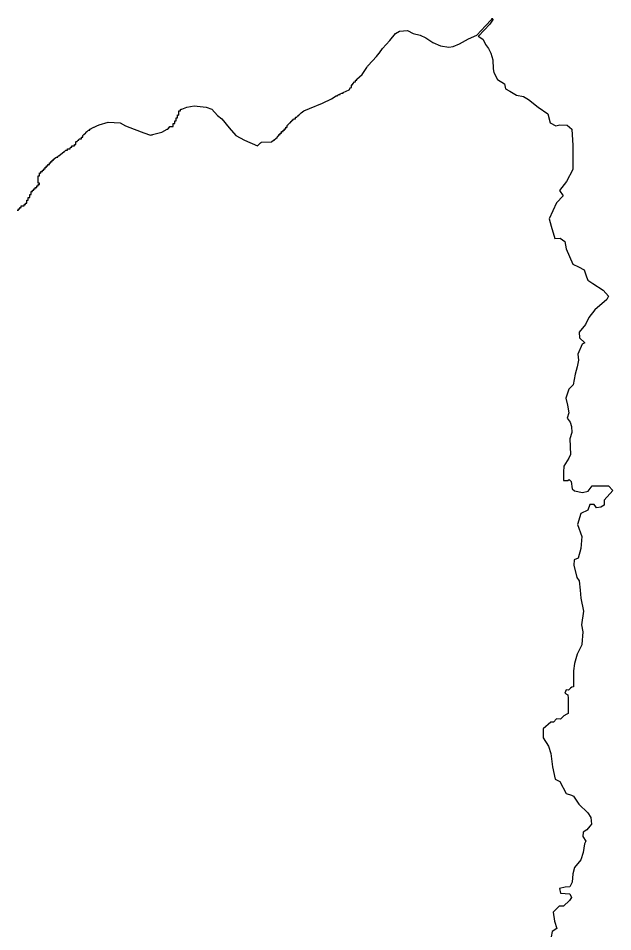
# Model space of a CAD drawing. Header units: metres. Extents: x 0 to 561379, y 0 to 4092696.
# Drawn here: x 337115 to 354597, y 1803302 to 1830169 of the extents above; entities that cross this region are included whole.
import ezdxf

# ---------------------------------------------------------------- set-up
doc = ezdxf.new("R2010")
doc.units = ezdxf.units.M
doc.layers.add('TALUKA BOUNDRY', color=150, linetype='Continuous')

msp = doc.modelspace()

# ---------------------------------------------------------------- linework, layer by layer
at = {"layer": 'TALUKA BOUNDRY'}
msp.add_polyline3d([(337079, 1824522, 0), (337120, 1824522, 0), (337120, 1824564, 0), (337161, 1824564, 0), (337162, 1824607, 0), (337203, 1824606, 0), (337203, 1824649, 0), (337244, 1824648, 0), (337285, 1824648, 0), (337285, 1824690, 0), (337326, 1824690, 0), (337326, 1824732, 0), (337367, 1824732, 0), (337367, 1824774, 0), (337368, 1824817, 0), (337408, 1824816, 0), (337409, 1824859, 0), (337409, 1824901, 0), (337450, 1824901, 0), (337450, 1824943, 0), (337451, 1824985, 0), (337491, 1824985, 0), (337492, 1825028, 0), (337492, 1825070, 0), (337533, 1825070, 0), (337533, 1825112, 0), (337574, 1825112, 0), (337574, 1825153, 0), (337576, 1825154, 0), (337615, 1825154, 0), (337616, 1825191, 0), (337621, 1825196, 0), (337656, 1825196, 0), (337657, 1825230, 0), (337658, 1825231, 0), (337659, 1825238, 0), (337698, 1825238, 0), (337698, 1825280, 0), (337739, 1825280, 0), (337739, 1825322, 0), (337698, 1825322, 0), (337699, 1825365, 0), (337699, 1825407, 0), (337699, 1825449, 0), (337699, 1825492, 0), (337700, 1825534, 0), (337741, 1825534, 0), (337741, 1825576, 0), (337741, 1825619, 0), (337782, 1825618, 0), (337782, 1825661, 0), (337823, 1825660, 0), (337824, 1825703, 0), (337864, 1825702, 0), (337865, 1825745, 0), (337906, 1825744, 0), (337906, 1825787, 0), (337947, 1825786, 0), (337947, 1825829, 0), (337988, 1825828, 0), (337988, 1825871, 0), (338029, 1825870, 0), (338030, 1825913, 0), (338070, 1825913, 0), (338071, 1825955, 0), (338112, 1825955, 0), (338112, 1825996, 0), (338113, 1825997, 0), (338153, 1825997, 0), (338153, 1826024, 0), (338175, 1826039, 0), (338194, 1826039, 0), (338194, 1826051, 0), (338238, 1826081, 0), (338276, 1826080, 0), (338276, 1826106, 0), (338300, 1826123, 0), (338317, 1826122, 0), (338317, 1826134, 0), (338360, 1826162, 0), (338464, 1826248, 0), (338481, 1826248, 0), (338482, 1826262, 0), (338516, 1826290, 0), (338523, 1826290, 0), (338563, 1826290, 0), (338564, 1826330, 0), (338567, 1826332, 0), (338605, 1826332, 0), (338645, 1826332, 0), (338646, 1826374, 0), (338687, 1826374, 0), (338687, 1826416, 0), (338728, 1826416, 0), (338769, 1826415, 0), (338769, 1826458, 0), (338810, 1826458, 0), (338810, 1826500, 0), (338810, 1826533, 0), (338822, 1826542, 0), (338851, 1826542, 0), (338852, 1826568, 0), (338868, 1826584, 0), (338892, 1826584, 0), (338893, 1826607, 0), (338913, 1826626, 0), (338975, 1826626, 0), (338975, 1826668, 0), (339016, 1826668, 0), (339016, 1826710, 0), (339016, 1826724, 0), (339046, 1826752, 0), (339057, 1826752, 0), (339057, 1826763, 0), (339091, 1826794, 0), (339098, 1826794, 0), (339098, 1826802, 0), (339135, 1826836, 0), (339140, 1826836, 0), (339140, 1826841, 0), (339179, 1826878, 0), (339181, 1826878, 0), (339222, 1826878, 0), (339222, 1826906, 0), (339250, 1826920, 0), (339263, 1826920, 0), (339263, 1826926, 0), (339337, 1826962, 0), (339345, 1826962, 0), (339345, 1826966, 0), (339423, 1827003, 0), (339427, 1827003, 0), (339427, 1827005, 0), (339494, 1827038, 0), (339761, 1827112, 0), (340111, 1827093, 0), (340267, 1827010, 0), (340522, 1826906, 0), (340804, 1826801, 0), (341007, 1826734, 0), (341020, 1826738, 0), (341059, 1826737, 0), (341059, 1826747, 0), (341336, 1826818, 0), (341495, 1826903, 0), (341509, 1826903, 0), (341510, 1826911, 0), (341525, 1826920, 0), (341545, 1826945, 0), (341551, 1826945, 0), (341551, 1826954, 0), (341576, 1826988, 0), (341592, 1826987, 0), (341674, 1826987, 0), (341674, 1827029, 0), (341674, 1827071, 0), (341715, 1827071, 0), (341715, 1827114, 0), (341716, 1827156, 0), (341756, 1827156, 0), (341757, 1827198, 0), (341757, 1827240, 0), (341798, 1827240, 0), (341798, 1827282, 0), (341799, 1827325, 0), (341839, 1827324, 0), (341840, 1827367, 0), (341840, 1827409, 0), (341840, 1827451, 0), (341881, 1827451, 0), (341881, 1827485, 0), (341907, 1827493, 0), (341922, 1827493, 0), (341922, 1827499, 0), (342073, 1827551, 0), (342287, 1827592, 0), (342637, 1827552, 0), (342804, 1827491, 0), (342975, 1827311, 0), (343099, 1827213, 0), (343312, 1826951, 0), (343514, 1826717, 0), (343769, 1826585, 0), (344154, 1826420, 0), (344243, 1826502, 0), (344244, 1826502, 0), (344244, 1826503, 0), (344264, 1826522, 0), (344557, 1826536, 0), (344622, 1826584, 0), (344653, 1826584, 0), (344653, 1826607, 0), (344679, 1826626, 0), (344694, 1826626, 0), (344694, 1826637, 0), (344725, 1826660, 0), (344750, 1826710, 0), (344776, 1826710, 0), (344777, 1826752, 0), (344817, 1826752, 0), (344818, 1826794, 0), (344859, 1826794, 0), (344859, 1826837, 0), (344900, 1826836, 0), (344900, 1826879, 0), (344941, 1826878, 0), (344941, 1826921, 0), (344982, 1826920, 0), (344982, 1826963, 0), (345023, 1826962, 0), (345024, 1827005, 0), (345024, 1827015, 0), (345056, 1827047, 0), (345065, 1827047, 0), (345065, 1827055, 0), (345099, 1827089, 0), (345106, 1827089, 0), (345106, 1827096, 0), (345142, 1827131, 0), (345147, 1827131, 0), (345147, 1827136, 0), (345184, 1827173, 0), (345188, 1827173, 0), (345188, 1827177, 0), (345209, 1827197, 0), (345230, 1827215, 0), (345270, 1827215, 0), (345270, 1827248, 0), (345281, 1827257, 0), (345311, 1827257, 0), (345312, 1827282, 0), (345332, 1827299, 0), (345352, 1827299, 0), (345353, 1827316, 0), (345383, 1827341, 0), (345394, 1827341, 0), (345394, 1827350, 0), (345433, 1827383, 0), (345435, 1827383, 0), (345435, 1827384, 0), (345514, 1827450, 0), (345682, 1827519, 0), (346064, 1827669, 0), (346326, 1827803, 0), (346467, 1827884, 0), (346501, 1827883, 0), (346501, 1827903, 0), (346530, 1827920, 0), (346542, 1827925, 0), (346583, 1827925, 0), (346583, 1827944, 0), (346635, 1827967, 0), (346665, 1827967, 0), (346665, 1827981, 0), (346850, 1828064, 0), (346883, 1828135, 0), (346911, 1828135, 0), (346911, 1828177, 0), (346911, 1828192, 0), (346934, 1828219, 0), (346952, 1828219, 0), (346952, 1828242, 0), (347002, 1828303, 0), (347035, 1828303, 0), (347035, 1828343, 0), (347037, 1828345, 0), (347076, 1828345, 0), (347076, 1828382, 0), (347224, 1828516, 0), (347364, 1828724, 0), (347364, 1828724, 0), (347364, 1828725, 0), (347388, 1828760, 0), (347394, 1828766, 0), (347405, 1828766, 0), (347406, 1828779, 0), (347651, 1829040, 0), (347728, 1829145, 0), (347735, 1829145, 0), (347735, 1829154, 0), (347825, 1829277, 0), (348041, 1829513, 0), (348209, 1829723, 0), (348324, 1829793, 0), (348560, 1829813, 0), (348726, 1829720, 0), (348929, 1829675, 0), (349096, 1829598, 0), (349304, 1829456, 0), (349533, 1829362, 0), (349778, 1829317, 0), (349904, 1829343, 0), (350092, 1829418, 0), (350354, 1829562, 0), (350600, 1829674, 0), (350858, 1829944, 0), (351032, 1830133, 0), (351051, 1830169, 0), (351050, 1830138, 0), (351078, 1830138, 0), (350979, 1829995, 0), (350648, 1829642, 0), (350641, 1829638, 0), (350776, 1829557, 0), (350829, 1829464, 0), (350855, 1829396, 0), (350939, 1829280, 0), (351016, 1829147, 0), (351072, 1828951, 0), (351078, 1828683, 0), (351104, 1828579, 0), (351207, 1828370, 0), (351418, 1828245, 0), (351448, 1828097, 0), (351575, 1828024, 0), (351767, 1827911, 0), (351971, 1827865, 0), (352117, 1827782, 0), (352408, 1827553, 0), (352688, 1827363, 0), (352760, 1827094, 0), (352925, 1827009, 0), (353041, 1827037, 0), (353253, 1827027, 0), (353399, 1826910, 0), (353426, 1826426, 0), (353425, 1825719, 0), (353238, 1825372, 0), (353028, 1825106, 0), (353139, 1824947, 0), (352944, 1824737, 0), (352729, 1824272, 0), (352782, 1824056, 0), (352895, 1823692, 0), (353053, 1823702, 0), (353191, 1823606, 0), (353232, 1823389, 0), (353426, 1822936, 0), (353591, 1822859, 0), (353760, 1822766, 0), (353824, 1822562, 0), (353862, 1822470, 0), (354016, 1822369, 0), (354315, 1822171, 0), (354472, 1821998, 0), (354422, 1821898, 0), (354072, 1821597, 0), (353897, 1821370, 0), (353799, 1821159, 0), (353605, 1820936, 0), (353615, 1820772, 0), (353773, 1820619, 0), (353695, 1820584, 0), (353570, 1820289, 0), (353592, 1820109, 0), (353552, 1819917, 0), (353496, 1819706, 0), (353429, 1819387, 0), (353305, 1819265, 0), (353213, 1818996, 0), (353268, 1818793, 0), (353303, 1818569, 0), (353260, 1818408, 0), (353348, 1818285, 0), (353383, 1818162, 0), (353398, 1817981, 0), (353339, 1817800, 0), (353352, 1817334, 0), (353305, 1817230, 0), (353156, 1816995, 0), (353152, 1816817, 0), (353145, 1816572, 0), (353280, 1816571, 0), (353313, 1816604, 0), (353373, 1816544, 0), (353405, 1816326, 0), (353471, 1816268, 0), (353707, 1816218, 0), (353872, 1816261, 0), (353990, 1816418, 0), (354470, 1816420, 0), (354597, 1816277, 0), (354349, 1815998, 0), (354342, 1815845, 0), (354248, 1815794, 0), (354121, 1815772, 0), (354099, 1815803, 0), (354099, 1815804, 0), (354098, 1815804, 0), (354052, 1815866, 0), (353921, 1815870, 0), (353867, 1815698, 0), (353658, 1815603, 0), (353563, 1815277, 0), (353687, 1814924, 0), (353660, 1814577, 0), (353583, 1814292, 0), (353460, 1814243, 0), (353451, 1814081, 0), (353545, 1813722, 0), (353609, 1813620, 0), (353637, 1813351, 0), (353660, 1813109, 0), (353735, 1812734, 0), (353677, 1812333, 0), (353715, 1812123, 0), (353685, 1811746, 0), (353691, 1811741, 0), (353554, 1811470, 0), (353469, 1811194, 0), (353439, 1810979, 0), (353442, 1810503, 0), (353398, 1810500, 0), (353357, 1810470, 0), (353298, 1810406, 0), (353232, 1810415, 0), (353187, 1810315, 0), (353278, 1810269, 0), (353286, 1810169, 0), (353283, 1809724, 0), (353246, 1809697, 0), (353154, 1809656, 0), (353056, 1809553, 0), (352940, 1809563, 0), (352854, 1809467, 0), (352781, 1809471, 0), (352551, 1809269, 0), (352554, 1809002, 0), (352709, 1808757, 0), (352777, 1808548, 0), (352828, 1808151, 0), (352904, 1807789, 0), (353043, 1807718, 0), (353228, 1807370, 0), (353381, 1807319, 0), (353439, 1807289, 0), (353600, 1807052, 0), (353865, 1806800, 0), (353954, 1806663, 0), (353971, 1806471, 0), (353924, 1806403, 0), (353835, 1806300, 0), (353727, 1806231, 0), (353721, 1806102, 0), (353801, 1805962, 0), (353769, 1805885, 0), (353728, 1805631, 0), (353661, 1805417, 0), (353473, 1805188, 0), (353420, 1805001, 0), (353400, 1804758, 0), (353337, 1804620, 0), (353198, 1804615, 0), (353036, 1804577, 0), (353058, 1804440, 0), (353334, 1804417, 0), (353382, 1804311, 0), (353321, 1804219, 0), (353153, 1804059, 0), (353019, 1804058, 0), (352843, 1803880, 0), (352880, 1803615, 0), (352954, 1803402, 0), (352820, 1803309, 0), (352789, 1803156, 0)], dxfattribs=at)

doc.saveas('drawing.dxf')
